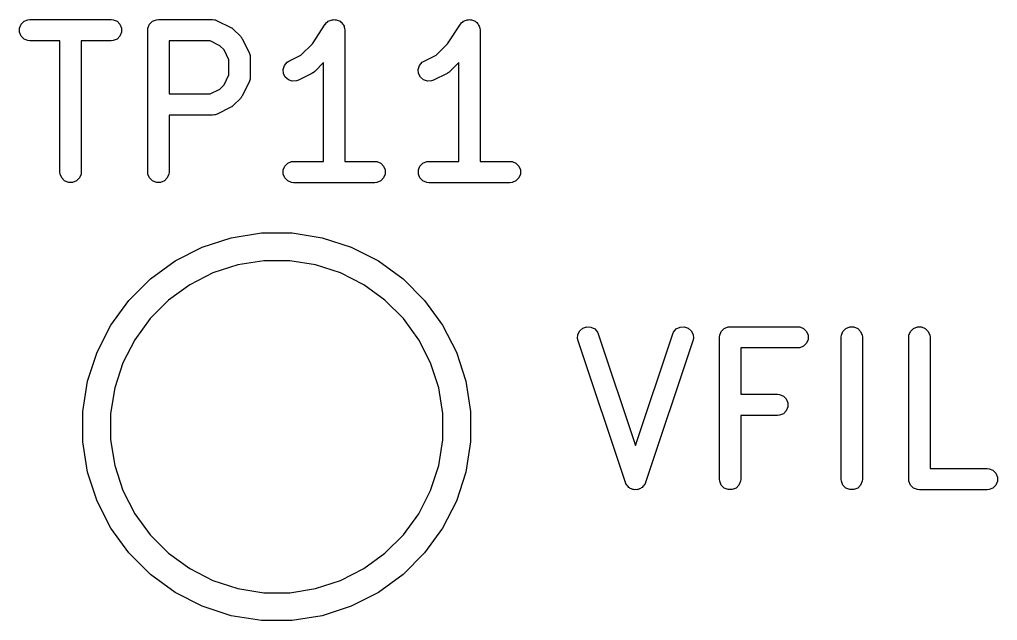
# Model space of a CAD drawing. Header units: inches. Extents: x 1.31 to 5.24, y -7.02 to -1.13.
# Drawn here: x 4.161 to 4.4322, y -3.9711 to -3.8043 of the extents above; entities that cross this region are included whole.
import ezdxf

# ---------------------------------------------------------------- set-up
doc = ezdxf.new("R2010")
doc.units = ezdxf.units.IN
doc.header["$MEASUREMENT"] = 0
doc.layers.add('F.Silkscreen', color=41, linetype='CONTINUOUS', true_color=0xf2eda1)

msp = doc.modelspace()

# ---------------------------------------------------------------- linework, layer by layer
at = {"layer": 'F.Silkscreen', "linetype": 'CONTINUOUS'}
for p, q in [((4.1614, -3.80564), (4.16221, -3.80482)), ((4.16221, -3.80482), (4.16328, -3.80438)), ((4.16328, -3.80438), (4.16385, -3.80432)), ((4.16385, -3.80432), (4.18635, -3.80432)), ((4.18635, -3.80432), (4.18693, -3.80438)), ((4.18693, -3.80438), (4.18799, -3.80482)), ((4.18799, -3.80482), (4.18881, -3.80564)), ((4.19702, -3.80564), (4.19783, -3.80482)), ((4.19783, -3.80482), (4.1989, -3.80438)), ((4.1989, -3.80438), (4.19948, -3.80432)), ((4.19948, -3.80432), (4.21447, -3.80432)), ((4.21447, -3.80432), (4.21505, -3.80438)), ((4.21505, -3.80438), (4.21515, -3.80442)), ((4.21515, -3.80442), (4.21525, -3.80443)), ((4.21525, -3.80443), (4.21579, -3.80464)), ((4.21579, -3.80464), (4.21954, -3.80651)), ((4.24613, -3.80519), (4.24637, -3.80503)), ((4.24637, -3.80503), (4.24658, -3.80482)), ((4.24658, -3.80482), (4.24685, -3.80471)), ((4.24685, -3.80471), (4.24709, -3.80455)), ((4.24709, -3.80455), (4.24737, -3.80449)), ((4.24737, -3.80449), (4.24764, -3.80438)), ((4.24764, -3.80438), (4.24793, -3.80438)), ((4.24793, -3.80438), (4.24822, -3.80432)), ((4.24822, -3.80432), (4.2485, -3.80438)), ((4.2485, -3.80438), (4.2488, -3.80438)), ((4.2488, -3.80438), (4.24906, -3.80449)), ((4.24906, -3.80449), (4.24935, -3.80455)), ((4.24935, -3.80455), (4.24959, -3.80471)), ((4.24959, -3.80471), (4.24986, -3.80482)), ((4.24986, -3.80482), (4.25006, -3.80503)), ((4.25006, -3.80503), (4.2503, -3.80519)), ((4.28362, -3.80519), (4.28387, -3.80503)), ((4.28387, -3.80503), (4.28407, -3.80482)), ((4.28407, -3.80482), (4.28434, -3.80471)), ((4.28434, -3.80471), (4.28458, -3.80455)), ((4.28458, -3.80455), (4.28487, -3.80449)), ((4.28487, -3.80449), (4.28514, -3.80438)), ((4.28514, -3.80438), (4.28543, -3.80438)), ((4.28543, -3.80438), (4.28571, -3.80432)), ((4.28571, -3.80432), (4.286, -3.80438)), ((4.286, -3.80438), (4.28629, -3.80438)), ((4.28629, -3.80438), (4.28656, -3.80449)), ((4.28656, -3.80449), (4.28684, -3.80455)), ((4.28684, -3.80455), (4.28708, -3.80471)), ((4.28708, -3.80471), (4.28735, -3.80482)), ((4.28735, -3.80482), (4.28756, -3.80503)), ((4.28756, -3.80503), (4.2878, -3.80519)), ((4.16096, -3.8067), (4.1614, -3.80564)), ((4.16096, -3.80785), (4.16096, -3.8067)), ((4.18881, -3.80564), (4.18925, -3.8067)), ((4.18925, -3.8067), (4.18925, -3.80785)), ((4.19652, -3.80728), (4.19658, -3.8067)), ((4.19652, -3.84665), (4.19652, -3.80728)), ((4.19658, -3.8067), (4.19702, -3.80564)), ((4.21954, -3.80651), (4.21979, -3.80667)), ((4.21979, -3.80667), (4.21986, -3.8067)), ((4.21986, -3.8067), (4.21994, -3.80676)), ((4.21994, -3.80676), (4.22003, -3.80682)), ((4.22003, -3.80682), (4.22008, -3.80688)), ((4.22008, -3.80688), (4.22031, -3.80706)), ((4.22031, -3.80706), (4.22219, -3.80894)), ((4.24217, -3.81102), (4.24576, -3.80564)), ((4.24576, -3.80564), (4.24577, -3.80563)), ((4.24576, -3.80564), (4.24576, -3.80564)), ((4.24576, -3.80564), (4.24576, -3.80564)), ((4.24577, -3.80563), (4.24613, -3.80519)), ((4.2503, -3.80519), (4.25047, -3.80543)), ((4.25047, -3.80543), (4.25067, -3.80564)), ((4.25067, -3.80564), (4.25078, -3.8059)), ((4.25078, -3.8059), (4.25095, -3.80614)), ((4.25095, -3.80614), (4.251, -3.80643)), ((4.251, -3.80643), (4.25111, -3.8067)), ((4.25111, -3.8067), (4.25117, -3.80727)), ((4.25117, -3.80727), (4.25117, -3.80727)), ((4.25117, -3.80727), (4.25117, -3.80727)), ((4.25117, -3.80727), (4.25117, -3.80728)), ((4.25117, -3.80728), (4.25117, -3.84369)), ((4.27967, -3.81102), (4.28326, -3.80564)), ((4.28326, -3.80563), (4.28362, -3.80519)), ((4.28326, -3.80564), (4.28326, -3.80563)), ((4.28326, -3.80564), (4.28326, -3.80564)), ((4.28326, -3.80564), (4.28326, -3.80564)), ((4.2878, -3.80519), (4.28796, -3.80543)), ((4.28796, -3.80543), (4.28817, -3.80564)), ((4.28817, -3.80564), (4.28828, -3.8059)), ((4.28828, -3.8059), (4.28844, -3.80614)), ((4.28844, -3.80614), (4.2885, -3.80643)), ((4.2885, -3.80643), (4.28861, -3.8067)), ((4.28861, -3.8067), (4.28867, -3.80727)), ((4.28867, -3.80727), (4.28867, -3.80727)), ((4.28867, -3.80727), (4.28867, -3.80727)), ((4.28867, -3.80727), (4.28867, -3.80728)), ((4.28867, -3.80728), (4.28867, -3.84369)), ((4.1614, -3.80892), (4.16096, -3.80785)), ((4.16221, -3.80973), (4.1614, -3.80892)), ((4.16328, -3.81017), (4.16221, -3.80973)), ((4.16385, -3.81023), (4.16328, -3.81017)), ((4.17215, -3.81023), (4.16385, -3.81023)), ((4.17215, -3.84665), (4.17215, -3.81023)), ((4.18635, -3.81023), (4.17806, -3.81023)), ((4.17806, -3.81023), (4.17806, -3.84665)), ((4.18693, -3.81017), (4.18635, -3.81023)), ((4.18799, -3.80973), (4.18693, -3.81017)), ((4.18881, -3.80892), (4.18799, -3.80973)), ((4.18925, -3.80785), (4.18881, -3.80892)), ((4.21378, -3.81023), (4.20243, -3.81023)), ((4.20243, -3.81023), (4.20243, -3.82495)), ((4.21647, -3.81158), (4.21378, -3.81023)), ((4.22219, -3.80894), (4.22237, -3.80916)), ((4.22237, -3.80916), (4.22243, -3.80922)), ((4.22243, -3.80922), (4.22249, -3.8093)), ((4.22249, -3.8093), (4.22255, -3.80939)), ((4.22255, -3.80939), (4.22258, -3.80946)), ((4.22258, -3.80946), (4.22274, -3.80971)), ((4.22274, -3.80971), (4.22461, -3.81345)), ((4.21767, -3.81277), (4.21647, -3.81158)), ((4.21902, -3.81547), (4.21767, -3.81277)), ((4.23897, -3.81422), (4.24217, -3.81102)), ((4.27647, -3.81422), (4.27967, -3.81102)), ((4.21902, -3.8197), (4.21902, -3.81547)), ((4.22461, -3.81345), (4.22482, -3.814)), ((4.22482, -3.814), (4.22483, -3.8141)), ((4.22483, -3.8141), (4.22487, -3.8142)), ((4.22487, -3.8142), (4.22492, -3.81478)), ((4.22492, -3.81478), (4.22492, -3.8204)), ((4.23565, -3.81588), (4.23897, -3.81422)), ((4.27315, -3.81588), (4.27647, -3.81422)), ((4.23404, -3.81816), (4.23441, -3.81706)), ((4.23412, -3.8193), (4.23404, -3.81816)), ((4.23441, -3.81706), (4.23516, -3.81619)), ((4.23516, -3.81619), (4.23565, -3.81588)), ((4.24527, -3.81628), (4.24281, -3.81874)), ((4.24527, -3.84369), (4.24527, -3.81628)), ((4.27154, -3.81816), (4.2719, -3.81706)), ((4.27162, -3.8193), (4.27154, -3.81816)), ((4.2719, -3.81706), (4.27266, -3.81619)), ((4.27266, -3.81619), (4.27315, -3.81588)), ((4.28276, -3.81628), (4.2803, -3.81874)), ((4.28276, -3.84369), (4.28276, -3.81628)), ((4.21767, -3.8224), (4.21902, -3.8197)), ((4.22482, -3.82118), (4.22461, -3.82172)), ((4.22483, -3.82107), (4.22482, -3.82118)), ((4.22487, -3.82098), (4.22483, -3.82107)), ((4.22492, -3.8204), (4.22487, -3.82098)), ((4.23464, -3.82034), (4.23412, -3.8193)), ((4.23551, -3.82109), (4.23464, -3.82034)), ((4.2366, -3.82145), (4.23551, -3.82109)), ((4.23829, -3.82117), (4.23775, -3.82137)), ((4.24204, -3.81929), (4.23829, -3.82117)), ((4.24229, -3.81914), (4.24204, -3.81929)), ((4.24236, -3.81911), (4.24229, -3.81914)), ((4.24244, -3.81904), (4.24236, -3.81911)), ((4.24253, -3.81898), (4.24244, -3.81904)), ((4.24258, -3.81892), (4.24253, -3.81898)), ((4.24281, -3.81874), (4.24258, -3.81892)), ((4.27213, -3.82034), (4.27162, -3.8193)), ((4.273, -3.82109), (4.27213, -3.82034)), ((4.2741, -3.82145), (4.273, -3.82109)), ((4.27579, -3.82117), (4.27525, -3.82137)), ((4.27954, -3.81929), (4.27579, -3.82117)), ((4.27978, -3.81914), (4.27954, -3.81929)), ((4.27986, -3.81911), (4.27978, -3.81914)), ((4.27994, -3.81904), (4.27986, -3.81911)), ((4.28003, -3.81898), (4.27994, -3.81904)), ((4.28008, -3.81892), (4.28003, -3.81898)), ((4.2803, -3.81874), (4.28008, -3.81892)), ((4.21378, -3.82495), (4.21647, -3.8236)), ((4.21647, -3.8236), (4.21767, -3.8224)), ((4.22461, -3.82172), (4.22274, -3.82547)), ((4.23775, -3.82137), (4.2366, -3.82145)), ((4.27525, -3.82137), (4.2741, -3.82145)), ((4.20243, -3.82495), (4.21378, -3.82495)), ((4.22219, -3.82624), (4.22031, -3.82811)), ((4.22237, -3.82601), (4.22219, -3.82624)), ((4.22243, -3.82596), (4.22237, -3.82601)), ((4.22249, -3.82587), (4.22243, -3.82596)), ((4.22255, -3.82579), (4.22249, -3.82587)), ((4.22258, -3.82572), (4.22255, -3.82579)), ((4.22274, -3.82547), (4.22258, -3.82572)), ((4.21954, -3.82866), (4.21579, -3.83054)), ((4.21979, -3.82851), (4.21954, -3.82866)), ((4.21986, -3.82848), (4.21979, -3.82851)), ((4.21994, -3.82841), (4.21986, -3.82848)), ((4.22003, -3.82836), (4.21994, -3.82841)), ((4.22008, -3.8283), (4.22003, -3.82836)), ((4.22031, -3.82811), (4.22008, -3.8283)), ((4.21447, -3.83085), (4.20243, -3.83085)), ((4.20243, -3.83085), (4.20243, -3.84665)), ((4.21505, -3.83079), (4.21447, -3.83085)), ((4.21515, -3.83075), (4.21505, -3.83079)), ((4.21525, -3.83075), (4.21515, -3.83075)), ((4.21579, -3.83054), (4.21525, -3.83075)), ((4.23407, -3.84607), (4.23452, -3.84501)), ((4.23452, -3.84501), (4.23533, -3.84419)), ((4.23533, -3.84419), (4.23639, -3.84375)), ((4.23639, -3.84375), (4.23697, -3.84369)), ((4.23697, -3.84369), (4.24527, -3.84369)), ((4.25117, -3.84369), (4.25947, -3.84369)), ((4.25947, -3.84369), (4.26004, -3.84375)), ((4.26004, -3.84375), (4.26111, -3.84419)), ((4.26111, -3.84419), (4.26192, -3.84501)), ((4.26192, -3.84501), (4.26236, -3.84607)), ((4.27157, -3.84607), (4.27201, -3.84501)), ((4.27201, -3.84501), (4.27283, -3.84419)), ((4.27283, -3.84419), (4.27389, -3.84375)), ((4.27389, -3.84375), (4.27447, -3.84369)), ((4.27447, -3.84369), (4.28276, -3.84369)), ((4.28867, -3.84369), (4.29696, -3.84369)), ((4.29696, -3.84369), (4.29754, -3.84375)), ((4.29754, -3.84375), (4.2986, -3.84419)), ((4.2986, -3.84419), (4.29942, -3.84501)), ((4.29942, -3.84501), (4.29986, -3.84607)), ((4.17221, -3.84722), (4.17215, -3.84665)), ((4.17265, -3.84829), (4.17221, -3.84722)), ((4.17346, -3.8491), (4.17265, -3.84829)), ((4.17756, -3.84829), (4.17674, -3.8491)), ((4.178, -3.84722), (4.17756, -3.84829)), ((4.17806, -3.84665), (4.178, -3.84722)), ((4.19658, -3.84722), (4.19652, -3.84665)), ((4.19702, -3.84829), (4.19658, -3.84722)), ((4.19783, -3.8491), (4.19702, -3.84829)), ((4.20193, -3.84829), (4.20112, -3.8491)), ((4.20237, -3.84722), (4.20193, -3.84829)), ((4.20243, -3.84665), (4.20237, -3.84722)), ((4.23407, -3.84722), (4.23407, -3.84607)), ((4.23452, -3.84829), (4.23407, -3.84722)), ((4.23533, -3.8491), (4.23452, -3.84829)), ((4.26192, -3.84829), (4.26111, -3.8491)), ((4.26236, -3.84722), (4.26192, -3.84829)), ((4.26236, -3.84607), (4.26236, -3.84722)), ((4.27157, -3.84722), (4.27157, -3.84607)), ((4.27201, -3.84829), (4.27157, -3.84722)), ((4.27283, -3.8491), (4.27201, -3.84829)), ((4.29942, -3.84829), (4.2986, -3.8491)), ((4.29986, -3.84722), (4.29942, -3.84829)), ((4.29986, -3.84607), (4.29986, -3.84722)), ((4.17453, -3.84954), (4.17346, -3.8491)), ((4.17568, -3.84954), (4.17453, -3.84954)), ((4.17674, -3.8491), (4.17568, -3.84954)), ((4.1989, -3.84954), (4.19783, -3.8491)), ((4.20005, -3.84954), (4.1989, -3.84954)), ((4.20112, -3.8491), (4.20005, -3.84954)), ((4.23639, -3.84954), (4.23533, -3.8491)), ((4.23697, -3.8496), (4.23639, -3.84954)), ((4.25947, -3.8496), (4.23697, -3.8496)), ((4.26004, -3.84954), (4.25947, -3.8496)), ((4.26111, -3.8491), (4.26004, -3.84954)), ((4.27389, -3.84954), (4.27283, -3.8491)), ((4.27447, -3.8496), (4.27389, -3.84954)), ((4.29696, -3.8496), (4.27447, -3.8496)), ((4.29754, -3.84954), (4.29696, -3.8496)), ((4.2986, -3.8491), (4.29754, -3.84954)), ((4.21969, -3.86488), (4.22805, -3.86355)), ((4.22805, -3.86355), (4.23652, -3.86355)), ((4.23652, -3.86355), (4.24487, -3.86488)), ((4.21164, -3.86749), (4.21969, -3.86488)), ((4.24487, -3.86488), (4.25292, -3.86749)), ((4.2041, -3.87133), (4.21164, -3.86749)), ((4.25292, -3.86749), (4.26047, -3.87133)), ((4.19725, -3.87631), (4.2041, -3.87133)), ((4.2215, -3.87239), (4.2146, -3.87463)), ((4.22866, -3.87126), (4.2215, -3.87239)), ((4.23591, -3.87126), (4.22866, -3.87126)), ((4.24307, -3.87239), (4.23591, -3.87126)), ((4.24997, -3.87463), (4.24307, -3.87239)), ((4.26047, -3.87133), (4.26731, -3.87631)), ((4.2146, -3.87463), (4.20814, -3.87793)), ((4.25643, -3.87793), (4.24997, -3.87463)), ((4.19127, -3.88229), (4.19725, -3.87631)), ((4.20814, -3.87793), (4.20228, -3.88219)), ((4.26229, -3.88219), (4.25643, -3.87793)), ((4.26731, -3.87631), (4.2733, -3.88229)), ((4.18629, -3.88914), (4.19127, -3.88229)), ((4.20228, -3.88219), (4.19715, -3.88731)), ((4.26742, -3.88731), (4.26229, -3.88219)), ((4.2733, -3.88229), (4.27827, -3.88914)), ((4.19715, -3.88731), (4.19289, -3.89318)), ((4.27168, -3.89318), (4.26742, -3.88731)), ((4.18245, -3.89668), (4.18629, -3.88914)), ((4.27827, -3.88914), (4.28211, -3.89668)), ((4.31573, -3.89288), (4.31581, -3.89173)), ((4.31581, -3.89173), (4.31633, -3.8907)), ((4.31633, -3.8907), (4.3172, -3.88995)), ((4.3172, -3.88995), (4.31829, -3.88958)), ((4.31829, -3.88958), (4.31944, -3.88966)), ((4.31944, -3.88966), (4.32047, -3.89018)), ((4.32047, -3.89018), (4.32122, -3.89105)), ((4.32122, -3.89105), (4.32146, -3.89158)), ((4.32146, -3.89158), (4.33178, -3.92255)), ((4.33178, -3.92255), (4.3421, -3.89158)), ((4.3421, -3.89158), (4.34234, -3.89105)), ((4.34234, -3.89105), (4.34309, -3.89018)), ((4.34309, -3.89018), (4.34413, -3.88966)), ((4.34413, -3.88966), (4.34527, -3.88958)), ((4.34527, -3.88958), (4.34637, -3.88995)), ((4.34637, -3.88995), (4.34724, -3.8907)), ((4.34724, -3.8907), (4.34775, -3.89173)), ((4.34775, -3.89173), (4.34783, -3.89288)), ((4.35513, -3.89194), (4.35557, -3.89087)), ((4.35557, -3.89087), (4.35639, -3.89006)), ((4.35639, -3.89006), (4.35745, -3.88962)), ((4.35745, -3.88962), (4.35803, -3.88956)), ((4.35803, -3.88956), (4.37678, -3.88956)), ((4.37678, -3.88956), (4.37735, -3.88962)), ((4.37735, -3.88962), (4.37842, -3.89006)), ((4.37842, -3.89006), (4.37923, -3.89087)), ((4.37923, -3.89087), (4.37967, -3.89194)), ((4.38888, -3.89194), (4.38932, -3.89087)), ((4.38932, -3.89087), (4.39013, -3.89006)), ((4.39013, -3.89006), (4.3912, -3.88962)), ((4.3912, -3.88962), (4.39235, -3.88962)), ((4.39235, -3.88962), (4.39341, -3.89006)), ((4.39341, -3.89006), (4.39423, -3.89087)), ((4.39423, -3.89087), (4.39467, -3.89194)), ((4.40763, -3.89194), (4.40807, -3.89087)), ((4.40807, -3.89087), (4.40888, -3.89006)), ((4.40888, -3.89006), (4.40995, -3.88962)), ((4.40995, -3.88962), (4.4111, -3.88962)), ((4.4111, -3.88962), (4.41216, -3.89006)), ((4.41216, -3.89006), (4.41298, -3.89087)), ((4.41298, -3.89087), (4.41342, -3.89194)), ((4.19289, -3.89318), (4.1896, -3.89964)), ((4.27497, -3.89964), (4.27168, -3.89318)), ((4.31586, -3.89345), (4.31573, -3.89288)), ((4.32898, -3.93282), (4.31586, -3.89345)), ((4.34771, -3.89345), (4.33458, -3.93282)), ((4.34783, -3.89288), (4.34771, -3.89345)), ((4.35508, -3.89251), (4.35513, -3.89194)), ((4.35508, -3.93188), (4.35508, -3.89251)), ((4.37923, -3.89415), (4.37842, -3.89497)), ((4.37967, -3.89309), (4.37923, -3.89415)), ((4.37967, -3.89194), (4.37967, -3.89309)), ((4.38882, -3.89251), (4.38888, -3.89194)), ((4.38882, -3.93188), (4.38882, -3.89251)), ((4.39467, -3.89194), (4.39473, -3.89251)), ((4.39473, -3.89251), (4.39473, -3.93188)), ((4.40757, -3.89251), (4.40763, -3.89194)), ((4.40757, -3.93188), (4.40757, -3.89251)), ((4.41342, -3.89194), (4.41347, -3.89251)), ((4.41347, -3.89251), (4.41347, -3.92893)), ((4.17984, -3.90473), (4.18245, -3.89668)), ((4.28211, -3.89668), (4.28473, -3.90473)), ((4.37678, -3.89547), (4.36098, -3.89547)), ((4.36098, -3.89547), (4.36098, -3.90831)), ((4.37735, -3.89541), (4.37678, -3.89547)), ((4.37842, -3.89497), (4.37735, -3.89541)), ((4.1896, -3.89964), (4.18735, -3.90654)), ((4.27721, -3.90654), (4.27497, -3.89964)), ((4.17851, -3.91309), (4.17984, -3.90473)), ((4.28473, -3.90473), (4.28605, -3.91309)), ((4.18735, -3.90654), (4.18622, -3.9137)), ((4.27835, -3.9137), (4.27721, -3.90654)), ((4.36098, -3.90831), (4.37115, -3.90831)), ((4.37115, -3.90831), (4.37173, -3.90836)), ((4.37173, -3.90836), (4.37279, -3.90881)), ((4.37279, -3.90881), (4.37361, -3.90962)), ((4.37361, -3.90962), (4.37405, -3.91068)), ((4.37405, -3.91068), (4.37405, -3.91184)), ((4.17851, -3.9137), (4.17851, -3.91309)), ((4.28605, -3.91309), (4.28605, -3.92155)), ((4.37361, -3.9129), (4.37279, -3.91372)), ((4.37405, -3.91184), (4.37361, -3.9129)), ((4.17851, -3.92155), (4.17851, -3.9137)), ((4.18622, -3.9137), (4.18622, -3.92095)), ((4.27835, -3.92095), (4.27835, -3.9137)), ((4.37115, -3.91421), (4.36098, -3.91421)), ((4.36098, -3.91421), (4.36098, -3.93188)), ((4.37173, -3.91416), (4.37115, -3.91421)), ((4.37279, -3.91372), (4.37173, -3.91416)), ((4.17984, -3.92991), (4.17851, -3.92155)), ((4.18622, -3.92095), (4.18735, -3.92811)), ((4.27721, -3.92811), (4.27835, -3.92095)), ((4.28605, -3.92155), (4.28473, -3.92991)), ((4.18735, -3.92811), (4.1896, -3.935)), ((4.27497, -3.935), (4.27721, -3.92811)), ((4.41347, -3.92893), (4.42927, -3.92893)), ((4.42927, -3.92893), (4.42985, -3.92899)), ((4.42985, -3.92899), (4.43091, -3.92943)), ((4.43091, -3.92943), (4.43172, -3.93024)), ((4.18245, -3.93796), (4.17984, -3.92991)), ((4.28473, -3.92991), (4.28211, -3.93796)), ((4.35513, -3.93246), (4.35508, -3.93188)), ((4.35557, -3.93352), (4.35513, -3.93246)), ((4.36092, -3.93246), (4.36048, -3.93352)), ((4.36098, -3.93188), (4.36092, -3.93246)), ((4.38888, -3.93246), (4.38882, -3.93188)), ((4.38932, -3.93352), (4.38888, -3.93246)), ((4.39467, -3.93246), (4.39423, -3.93352)), ((4.39473, -3.93188), (4.39467, -3.93246)), ((4.40763, -3.93246), (4.40757, -3.93188)), ((4.40807, -3.93352), (4.40763, -3.93246)), ((4.43172, -3.93024), (4.43217, -3.93131)), ((4.43217, -3.93246), (4.43172, -3.93352)), ((4.43217, -3.93131), (4.43217, -3.93246)), ((4.1896, -3.935), (4.19289, -3.94147)), ((4.27168, -3.94147), (4.27497, -3.935)), ((4.32922, -3.93334), (4.32898, -3.93282)), ((4.32935, -3.9335), (4.32922, -3.93334)), ((4.32945, -3.93369), (4.32935, -3.9335)), ((4.32973, -3.93394), (4.32945, -3.93369)), ((4.32997, -3.93422), (4.32973, -3.93394)), ((4.33016, -3.93431), (4.32997, -3.93422)), ((4.33032, -3.93445), (4.33016, -3.93431)), ((4.33067, -3.93456), (4.33032, -3.93445)), ((4.331, -3.93473), (4.33067, -3.93456)), ((4.33121, -3.93475), (4.331, -3.93473)), ((4.33141, -3.93481), (4.33121, -3.93475)), ((4.33178, -3.93479), (4.33141, -3.93481)), ((4.33215, -3.93481), (4.33178, -3.93479)), ((4.33235, -3.93475), (4.33215, -3.93481)), ((4.33256, -3.93473), (4.33235, -3.93475)), ((4.33289, -3.93456), (4.33256, -3.93473)), ((4.33324, -3.93445), (4.33289, -3.93456)), ((4.3334, -3.93431), (4.33324, -3.93445)), ((4.33359, -3.93422), (4.3334, -3.93431)), ((4.33383, -3.93394), (4.33359, -3.93422)), ((4.33411, -3.93369), (4.33383, -3.93394)), ((4.33421, -3.9335), (4.33411, -3.93369)), ((4.33435, -3.93334), (4.33421, -3.9335)), ((4.33458, -3.93282), (4.33435, -3.93334)), ((4.35639, -3.93434), (4.35557, -3.93352)), ((4.35745, -3.93478), (4.35639, -3.93434)), ((4.3586, -3.93478), (4.35745, -3.93478)), ((4.35967, -3.93434), (4.3586, -3.93478)), ((4.36048, -3.93352), (4.35967, -3.93434)), ((4.39013, -3.93434), (4.38932, -3.93352)), ((4.3912, -3.93478), (4.39013, -3.93434)), ((4.39235, -3.93478), (4.3912, -3.93478)), ((4.39341, -3.93434), (4.39235, -3.93478)), ((4.39423, -3.93352), (4.39341, -3.93434)), ((4.40888, -3.93434), (4.40807, -3.93352)), ((4.40995, -3.93478), (4.40888, -3.93434)), ((4.41052, -3.93484), (4.40995, -3.93478)), ((4.42927, -3.93484), (4.41052, -3.93484)), ((4.42985, -3.93478), (4.42927, -3.93484)), ((4.43091, -3.93434), (4.42985, -3.93478)), ((4.43172, -3.93352), (4.43091, -3.93434)), ((4.18629, -3.9455), (4.18245, -3.93796)), ((4.28211, -3.93796), (4.27827, -3.9455)), ((4.19289, -3.94147), (4.19715, -3.94733)), ((4.26742, -3.94733), (4.27168, -3.94147)), ((4.19127, -3.95235), (4.18629, -3.9455)), ((4.27827, -3.9455), (4.2733, -3.95235)), ((4.19715, -3.94733), (4.20228, -3.95246)), ((4.26229, -3.95246), (4.26742, -3.94733)), ((4.19725, -3.95834), (4.19127, -3.95235)), ((4.20228, -3.95246), (4.20814, -3.95672)), ((4.25643, -3.95672), (4.26229, -3.95246)), ((4.2733, -3.95235), (4.26731, -3.95834)), ((4.20814, -3.95672), (4.2146, -3.96001)), ((4.24997, -3.96001), (4.25643, -3.95672)), ((4.2041, -3.96331), (4.19725, -3.95834)), ((4.26731, -3.95834), (4.26047, -3.96331)), ((4.2146, -3.96001), (4.2215, -3.96225)), ((4.2215, -3.96225), (4.22866, -3.96339)), ((4.23591, -3.96339), (4.24307, -3.96225)), ((4.24307, -3.96225), (4.24997, -3.96001)), ((4.21164, -3.96715), (4.2041, -3.96331)), ((4.22866, -3.96339), (4.23591, -3.96339)), ((4.26047, -3.96331), (4.25292, -3.96715)), ((4.21969, -3.96977), (4.21164, -3.96715)), ((4.25292, -3.96715), (4.24487, -3.96977)), ((4.22805, -3.97109), (4.21969, -3.96977)), ((4.24487, -3.96977), (4.23652, -3.97109)), ((4.23652, -3.97109), (4.22805, -3.97109))]:
    msp.add_line(p, q, dxfattribs=at)

doc.saveas('drawing.dxf')
